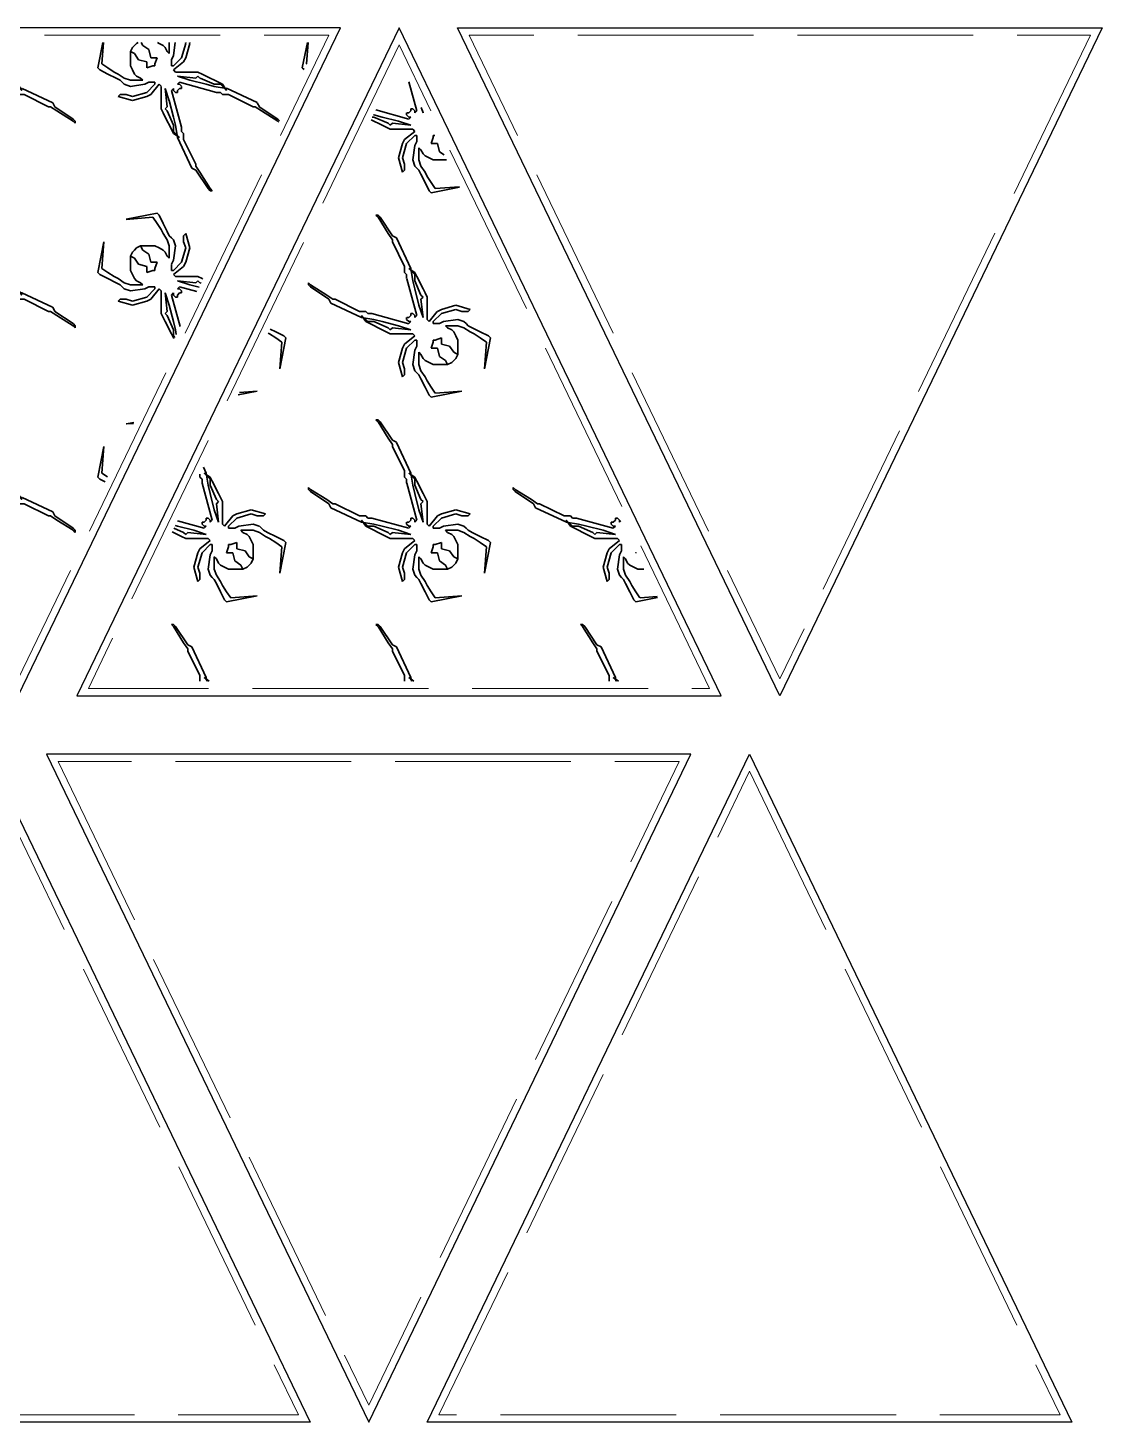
# Model space of a CAD drawing. Header units: millimetres. Extents: x -115 to 139, y -97 to 97.
# Drawn here: x 65.7 to 139, y -97.2 to -2 of the extents above; entities that cross this region are included whole.
import ezdxf

# ---------------------------------------------------------------- set-up
doc = ezdxf.new("R2010")
doc.units = ezdxf.units.MM
doc.linetypes.add('ACAD_ISO02W100', pattern=[15, 12, -3])
doc.layers.get('0').update_dxf_attribs({"lineweight": 25})
doc.layers.add('hatch', color=18, linetype='Continuous', lineweight=35, true_color=0x000000)
doc.layers.add('hidden', color=4, linetype='ACAD_ISO02W100', lineweight=13)

msp = doc.modelspace()

# ---------------------------------------------------------------- hatches: boundary and pattern name
at = {"layer": 'hatch', "transparency": 33554687}
h = msp.add_hatch(dxfattribs=at)
h.set_pattern_fill('REDBACK', color=256, scale=0.55, angle=90, style=0, pattern_type=0)
h.set_pattern_definition([(153.435, (-10.8966, 10.198), (-13.97, -1e-07), [0.3124, -30.9255]), (123.69, (-10.6172, 9.779), (-13.97, 13.97), [0.5037, -49.8659]), (165.9638, (-10.0584, 9.6393), (-13.97, -2e-07), [0.576, -57.0238]), (90, (-10.058, 9.22), (-13.97, 9e-16), [0.4191, -13.5509]), (198.435, (-9.6393, 9.36), (-27.94, -13.97), [0.4418, -43.7352]), (180, (-9.5, 9.36), (-2e-15, -13.97), [0.1397, -13.8303]), (90, (-7.963, 7.544), (-13.97, 9e-16), [0.1397, -13.8303]), (360, (-8.103, 7.544), (3e-15, 13.97), [0.1397, -13.8303]), (315, (-8.242, 7.6835), (13.97, -5e-15), [0.1976, -19.559]), (270, (-8.242, 7.823), (13.97, -3e-15), [0.1397, -13.8303]), (405, (-8.382, 7.6835), (8e-15, 13.97), [0.1976, -19.559]), (105.5241, (-7.6835, 5.1689), (-27.94, 97.79), [2.6098, -258.3713]), (90, (-7.684, 4.89), (-13.97, 9e-16), [0.2794, -13.6906]), (135, (-7.544, 4.75), (-13.97, 2e-15), [0.1976, -19.559]), (90, (-7.544, 4.331), (-13.97, 9e-16), [0.4191, -13.5509]), (116.565, (-6.7056, 2.654), (-13.97, 13.97), [1.8743, -29.3636]), (90, (-6.706, 2.515), (-13.97, 9e-16), [0.1397, -13.8303]), (123.69, (-6.4262, 2.0955), (-13.97, 13.97), [0.5037, -49.8659]), (122.0054, (-5.7277, 0.9779), (-27.94, 41.91), [1.3179, -130.4748]), (135, (-5.588, 0.838), (-13.97, 2e-15), [0.1976, -19.559]), (360, (-5.728, 0.838), (3e-15, 13.97), [0.1397, -13.8303]), (315, (-5.867, 0.978), (13.97, -5e-15), [0.1976, -19.559]), (303.69, (-6.7056, 2.2352), (13.97, -13.97), [1.5111, -48.8585]), (333.435, (-6.985, 2.375), (13.97, 1e-07), [0.3124, -30.9255]), (295.0169, (-7.9629, 4.4704), (13.97, -27.94), [2.31245, -228.9322]), (279.4623, (-8.1026, 5.3086), (13.97, -69.85), [0.8498, -84.1264]), (284.0362, (-8.2423, 5.8674), (13.97, -41.91), [0.576, -57.0238]), (284.0362, (-8.5217, 6.985), (13.97, -41.91), [1.152, -56.4478]), (288.435, (-8.801, 7.823), (13.97, -27.94), [0.8835, -43.2935]), (96.3402, (-8.6614, 6.5659), (-13.97, 111.76), [1.265, -125.2387]), (405, (-8.801, 6.426), (8e-15, 13.97), [0.1976, -19.559]), (135, (-8.661, 6.2865), (-13.97, 2e-15), [0.1976, -19.559]), (113.1986, (-8.2423, 5.3086), (-13.97, 27.94), [1.0639, -105.3284]), (90, (-8.242, 4.89), (-13.97, 9e-16), [0.4191, -13.5509]), (135, (-7.823, 4.47), (-13.97, 2e-15), [0.5927, -19.1639]), (326.31, (-8.2423, 4.7498), (27.94, -13.97), [0.5037, -49.8659]), (296.565, (-8.382, 5.029), (13.97, -13.97), [0.3124, -30.9255]), (296.565, (-8.801, 5.8674), (13.97, -13.97), [0.9371, -30.3007]), (296.565, (-8.941, 6.147), (13.97, -13.97), [0.3124, -30.9255]), (296.565, (-9.0805, 6.426), (13.97, -13.97), [0.3124, -30.9255]), (270, (-9.08, 7.963), (13.97, -3e-15), [1.5367, -12.4333]), (315, (-9.22, 8.103), (13.97, -5e-15), [0.1976, -19.559]), (411.3402, (-9.779, 7.404), (41.91, 55.88), [0.8945, -88.5571]), (386.565, (-10.0584, 7.2644), (13.97, 13.97), [0.3124, -30.9255]), (375.9454, (-11.0363, 6.985), (41.91, 13.97), [1.017, -100.6861]), (344.0546, (-12.0142, 7.2644), (55.88, -13.97), [1.017, -100.6861]), (225, (-11.8745, 7.404), (-3e-15, -13.97), [0.1976, -19.559]), (180, (-11.455, 7.404), (-2e-15, -13.97), [0.4191, -13.5509]), (161.565, (-11.0363, 7.2644), (-13.97, -1e-09), [0.4418, -43.7352]), (195.9454, (-10.0584, 7.5438), (-41.91, -13.97), [1.017, -100.6861]), (225, (-9.5, 8.103), (-3e-15, -13.97), [0.7903, -18.9663]), (270, (-9.5, 8.242), (13.97, -3e-15), [0.1397, -13.8303]), (360, (-9.639, 8.242), (3e-15, 13.97), [0.1397, -13.8303]), (360, (-9.919, 8.242), (3e-15, 13.97), [0.2794, -13.6906]), (386.565, (-10.198, 8.1026), (13.97, 13.97), [0.3124, -30.9255]), (368.13, (-11.176, 7.9629), (83.82, 13.97), [0.9878, -97.795]), (341.565, (-11.595, 8.1026), (13.97, 1e-09), [0.4418, -43.7352]), (315, (-11.735, 8.242), (13.97, -5e-15), [0.1976, -19.559]), (315, (-11.8745, 8.382), (13.97, -5e-15), [0.1976, -19.559]), (333.435, (-12.154, 8.522), (13.97, 1e-07), [0.3124, -30.9255]), (333.435, (-12.713, 8.801), (13.97, 1e-07), [0.6248, -30.6131]), (333.435, (-13.2715, 9.0805), (13.97, 1e-07), [0.6248, -30.6131]), (315, (-13.411, 9.22), (13.97, -5e-15), [0.1976, -19.559]), (258.69, (-12.992, 11.3157), (2e-07, -13.97), [2.137, -69.0963]), (445.6013, (-13.1318, 9.4996), (-1e-07, 13.97), [1.82147, -180.32505]), (146.31, (-12.7127, 9.2202), (-27.94, 13.97), [0.5037, -49.8659]), (146.31, (-12.2936, 8.9408), (-27.94, 13.97), [0.5037, -49.8659]), (153.435, (-12.014, 8.801), (-13.97, -1e-07), [0.3124, -30.9255]), (146.31, (-11.595, 8.5217), (-27.94, 13.97), [0.5037, -49.8659]), (161.565, (-11.176, 8.382), (-13.97, -1e-09), [0.4418, -43.7352]), (180, (-11.036, 8.382), (-2e-15, -13.97), [0.1397, -13.8303]), (180, (-10.757, 8.382), (-2e-15, -13.97), [0.2794, -13.6906]), (180, (-10.338, 8.382), (-2e-15, -13.97), [0.4191, -13.5509]), (315, (-10.4775, 8.522), (13.97, -5e-15), [0.1976, -19.559]), (333.435, (-10.757, 8.6614), (13.97, 1e-07), [0.3124, -30.9255]), (315, (-10.897, 8.801), (13.97, -5e-15), [0.1976, -19.559]), (296.565, (-11.036, 9.0805), (13.97, -13.97), [0.3124, -30.9255]), (296.565, (-11.176, 9.36), (13.97, -13.97), [0.3124, -30.9255]), (270, (-11.176, 9.639), (13.97, -3e-15), [0.2794, -13.6906]), (270, (-11.176, 9.919), (13.97, -3e-15), [0.2794, -13.6906]), (270, (-11.176, 10.338), (13.97, -3e-15), [0.4191, -13.5509]), (243.435, (-11.036, 10.617), (1e-07, -13.97), [0.3124, -30.9255]), (225, (-10.897, 10.757), (-3e-15, -13.97), [0.1976, -19.559]), (225, (-7.823, 7.823), (-3e-15, -13.97), [0.1976, -19.559]), (116.565, (-10.338, 10.757), (-13.97, 13.97), [0.3124, -30.9255]), (146.31, (-9.9187, 10.4775), (-27.94, 13.97), [0.5037, -49.8659]), (104.0362, (-9.779, 9.9187), (-13.97, 41.91), [0.576, -57.0238]), (180, (-9.36, 9.919), (-2e-15, -13.97), [0.4191, -13.5509]), (431.565, (-9.4996, 9.4996), (-1e-09, 13.97), [0.4418, -43.7352]), (90, (-9.5, 9.36), (-13.97, 9e-16), [0.1397, -13.8303]), (180, (-7.683, 7.823), (-2e-15, -13.97), [0.1397, -13.8303]), (270, (-7.684, 7.963), (13.97, -3e-15), [0.1397, -13.8303]), (315, (-7.823, 8.103), (13.97, -5e-15), [0.1976, -19.559]), (360, (-7.963, 8.103), (3e-15, 13.97), [0.1397, -13.8303]), (225, (-7.823, 8.242), (-3e-15, -13.97), [0.1976, -19.559]), (164.4759, (-5.3086, 7.5438), (-153.67, 41.91), [2.6098, -258.3713]), (180, (-5.029, 7.544), (-2e-15, -13.97), [0.2794, -13.6906]), (135, (-4.8895, 7.404), (-13.97, 2e-15), [0.1976, -19.559]), (180, (-4.47, 7.404), (-2e-15, -13.97), [0.4191, -13.5509]), (153.435, (-2.794, 6.566), (-13.97, -1e-07), [1.8743, -29.3636]), (180, (-2.654, 6.566), (-2e-15, -13.97), [0.1397, -13.8303]), (146.31, (-2.2352, 6.2865), (-27.94, 13.97), [0.5037, -49.8659]), (147.9946, (-1.1176, 5.588), (-69.85, 41.91), [1.3179, -130.4748]), (135, (-0.978, 5.448), (-13.97, 2e-15), [0.1976, -19.559]), (270, (-0.978, 5.588), (13.97, -3e-15), [0.1397, -13.8303]), (315, (-1.118, 5.728), (13.97, -5e-15), [0.1976, -19.559]), (326.31, (-2.375, 6.566), (27.94, -13.97), [1.5111, -48.8585]), (296.565, (-2.5146, 6.845), (13.97, -13.97), [0.3124, -30.9255]), (334.9831, (-4.6101, 7.8232), (181.610001, -83.8199985), [2.31245, -228.9322]), (350.5377, (-5.4483, 7.963), (13.97, 1e-07), [0.8498, -84.1264]), (345.9638, (-6.007, 8.1026), (13.97, 2e-07), [0.576, -57.0238]), (345.9638, (-7.1247, 8.382), (13.97, 2e-07), [1.152, -56.4478]), (341.565, (-7.963, 8.6614), (13.97, 1e-09), [0.8835, -43.2935]), (173.6598, (-6.7056, 8.5217), (-13.97, 1e-10), [1.265, -125.2387]), (225, (-6.566, 8.661), (-3e-15, -13.97), [0.1976, -19.559]), (135, (-6.426, 8.522), (-13.97, 2e-15), [0.1976, -19.559]), (156.8014, (-5.4483, 8.1026), (-69.85, 27.94), [1.0639, -105.3284]), (180, (-5.029, 8.103), (-2e-15, -13.97), [0.4191, -13.5509]), (135, (-4.61, 7.6835), (-13.97, 2e-15), [0.5927, -19.1639]), (303.69, (-4.8895, 8.1026), (13.97, -13.97), [0.5037, -49.8659]), (333.435, (-5.169, 8.242), (13.97, 1e-07), [0.3124, -30.9255]), (333.435, (-6.007, 8.6614), (13.97, 1e-07), [0.9371, -30.3007]), (333.435, (-6.2865, 8.801), (13.97, 1e-07), [0.3124, -30.9255]), (333.435, (-6.566, 8.941), (13.97, 1e-07), [0.3124, -30.9255]), (360, (-8.103, 8.941), (3e-15, 13.97), [1.5367, -12.4333]), (315, (-8.242, 9.0805), (13.97, -5e-15), [0.1976, -19.559]), (218.6598, (-7.5438, 9.6393), (-13.97, -13.97), [0.8945, -88.5571]), (243.435, (-7.404, 9.919), (1e-07, -13.97), [0.3124, -30.9255]), (254.0546, (-7.1247, 10.8966), (-13.97, -55.88), [1.017, -100.6861]), (285.9454, (-7.4041, 11.8745), (13.97, -41.91), [1.017, -100.6861]), (405, (-7.544, 11.735), (8e-15, 13.97), [0.1976, -19.559]), (90, (-7.544, 11.316), (-13.97, 9e-16), [0.4191, -13.5509]), (108.435, (-7.404, 10.8966), (-13.97, 27.94), [0.4418, -43.7352]), (434.0546, (-7.6835, 9.9187), (13.97, 55.88), [1.017, -100.6861]), (405, (-8.242, 9.36), (8e-15, 13.97), [0.7903, -18.9663]), (360, (-8.382, 9.36), (3e-15, 13.97), [0.1397, -13.8303]), (270, (-8.382, 9.5), (13.97, -3e-15), [0.1397, -13.8303]), (270, (-8.382, 9.779), (13.97, -3e-15), [0.2794, -13.6906]), (243.435, (-8.242, 10.0584), (1e-07, -13.97), [0.3124, -30.9255]), (261.87, (-8.1026, 11.0363), (1e-07, -13.97), [0.9878, -97.795]), (288.435, (-8.2423, 11.4554), (13.97, -27.94), [0.4418, -43.7352]), (315, (-8.382, 11.595), (13.97, -5e-15), [0.1976, -19.559]), (315, (-8.522, 11.735), (13.97, -5e-15), [0.1976, -19.559]), (296.565, (-8.6614, 12.014), (13.97, -13.97), [0.3124, -30.9255]), (296.565, (-8.941, 12.573), (13.97, -13.97), [0.6248, -30.6131]), (296.565, (-9.22, 13.132), (13.97, -13.97), [0.6248, -30.6131]), (315, (-9.36, 13.2715), (13.97, -5e-15), [0.1976, -19.559]), (371.31, (-11.4554, 12.8524), (55.88, 13.97), [2.137, -69.0963]), (184.3987, (-9.6393, 12.9921), (-167.64, -13.969999), [1.82147, -180.32505]), (123.69, (-9.36, 12.573), (-13.97, 13.97), [0.5037, -49.8659]), (123.69, (-9.0805, 12.154), (-13.97, 13.97), [0.5037, -49.8659]), (116.565, (-8.941, 11.8745), (-13.97, 13.97), [0.3124, -30.9255]), (123.69, (-8.6614, 11.4554), (-13.97, 13.97), [0.5037, -49.8659]), (108.435, (-8.5217, 11.0363), (-13.97, 27.94), [0.4418, -43.7352]), (90, (-8.522, 10.897), (-13.97, 9e-16), [0.1397, -13.8303]), (90, (-8.522, 10.617), (-13.97, 9e-16), [0.2794, -13.6906]), (90, (-8.522, 10.198), (-13.97, 9e-16), [0.4191, -13.5509]), (315, (-8.661, 10.338), (13.97, -5e-15), [0.1976, -19.559]), (296.565, (-8.801, 10.617), (13.97, -13.97), [0.3124, -30.9255]), (315, (-8.941, 10.757), (13.97, -5e-15), [0.1976, -19.559]), (333.435, (-9.22, 10.8966), (13.97, 1e-07), [0.3124, -30.9255]), (333.435, (-9.4996, 11.036), (13.97, 1e-07), [0.3124, -30.9255]), (360, (-9.779, 11.036), (3e-15, 13.97), [0.2794, -13.6906]), (360, (-10.058, 11.036), (3e-15, 13.97), [0.2794, -13.6906]), (360, (-10.477, 11.036), (3e-15, 13.97), [0.4191, -13.5509]), (386.565, (-10.757, 10.8966), (13.97, 13.97), [0.3124, -30.9255]), (405, (-10.897, 10.757), (8e-15, 13.97), [0.1976, -19.559])])
h.paths.add_polyline_path([(65, -45.299), (85.407, -3), (44.593, -3)], flags=0)
h = msp.add_hatch(dxfattribs=at)
h.set_pattern_fill('REDBACK', color=256, scale=0.55, angle=270, style=0, pattern_type=0)
h.set_pattern_definition([(333.435, (10.8966, -10.198), (13.97, 1e-07), [0.3124, -30.9255]), (303.69, (10.6172, -9.779), (13.97, -13.97), [0.5037, -49.8659]), (345.9638, (10.0584, -9.6393), (13.97, 2e-07), [0.576, -57.0238]), (270, (10.058, -9.22), (13.97, -3e-15), [0.4191, -13.5509]), (378.435, (9.6393, -9.36), (27.94, 13.97), [0.4418, -43.7352]), (360, (9.5, -9.36), (3e-15, 13.97), [0.1397, -13.8303]), (270, (7.963, -7.544), (13.97, -3e-15), [0.1397, -13.8303]), (540, (8.103, -7.544), (-5e-15, -13.97), [0.1397, -13.8303]), (495, (8.242, -7.6835), (-13.97, 2e-14), [0.1976, -19.559]), (450, (8.242, -7.823), (-13.97, 4e-15), [0.1397, -13.8303]), (585, (8.382, -7.6835), (8e-15, -13.97), [0.1976, -19.559]), (285.5241, (7.6835, -5.1689), (27.94, -97.79), [2.6098, -258.3713]), (270, (7.683, -4.89), (13.97, -3e-15), [0.2794, -13.6906]), (315, (7.544, -4.75), (13.97, -5e-15), [0.1976, -19.559]), (270, (7.544, -4.331), (13.97, -3e-15), [0.4191, -13.5509]), (296.565, (6.7056, -2.654), (13.97, -13.97), [1.8743, -29.3636]), (270, (6.706, -2.515), (13.97, -3e-15), [0.1397, -13.8303]), (303.69, (6.4262, -2.0955), (13.97, -13.97), [0.5037, -49.8659]), (302.0054, (5.7277, -0.9779), (27.94, -41.91), [1.3179, -130.4748]), (315, (5.588, -0.838), (13.97, -5e-15), [0.1976, -19.559]), (540, (5.728, -0.838), (-5e-15, -13.97), [0.1397, -13.8303]), (495, (5.867, -0.978), (-13.97, 2e-14), [0.1976, -19.559]), (483.69, (6.7056, -2.2352), (-13.97, 13.97), [1.5111, -48.8585]), (513.435, (6.985, -2.375), (-13.97, -1e-07), [0.3124, -30.9255]), (475.0169, (7.9629, -4.4704), (-13.97, 27.94), [2.31245, -228.9322]), (459.4623, (8.1026, -5.3086), (-13.97, 69.85), [0.8498, -84.1264]), (464.0362, (8.2423, -5.8674), (-13.97, 41.91), [0.576, -57.0238]), (464.0362, (8.5217, -6.985), (-13.97, 41.91), [1.152, -56.4478]), (468.435, (8.801, -7.823), (-13.97, 27.94), [0.8835, -43.2935]), (276.3402, (8.6614, -6.5659), (13.97, -111.76), [1.265, -125.2387]), (585, (8.801, -6.426), (8e-15, -13.97), [0.1976, -19.559]), (315, (8.661, -6.2865), (13.97, -5e-15), [0.1976, -19.559]), (293.1986, (8.2423, -5.3086), (13.97, -27.94), [1.0639, -105.3284]), (270, (8.242, -4.89), (13.97, -3e-15), [0.4191, -13.5509]), (315, (7.823, -4.47), (13.97, -5e-15), [0.5927, -19.1639]), (506.31, (8.2423, -4.7498), (-27.94, 13.97), [0.5037, -49.8659]), (476.565, (8.382, -5.029), (-13.97, 13.97), [0.3124, -30.9255]), (476.565, (8.801, -5.8674), (-13.97, 13.97), [0.9371, -30.3007]), (476.565, (8.941, -6.147), (-13.97, 13.97), [0.3124, -30.9255]), (476.565, (9.0805, -6.426), (-13.97, 13.97), [0.3124, -30.9255]), (450, (9.08, -7.963), (-13.97, 4e-15), [1.5367, -12.4333]), (495, (9.22, -8.103), (-13.97, 2e-14), [0.1976, -19.559]), (591.3402, (9.779, -7.404), (-41.91, -55.88), [0.8945, -88.5571]), (566.565, (10.0584, -7.2644), (-13.97, -13.97), [0.3124, -30.9255]), (555.9454, (11.0363, -6.985), (-41.91, -13.97), [1.017, -100.6861]), (524.0546, (12.0142, -7.2644), (-55.88, 13.97), [1.017, -100.6861]), (405, (11.8745, -7.404), (8e-15, 13.97), [0.1976, -19.559]), (360, (11.455, -7.404), (3e-15, 13.97), [0.4191, -13.5509]), (341.565, (11.0363, -7.2644), (13.97, 1e-09), [0.4418, -43.7352]), (375.9454, (10.0584, -7.5438), (41.91, 13.97), [1.017, -100.6861]), (405, (9.5, -8.103), (8e-15, 13.97), [0.7903, -18.9663]), (450, (9.5, -8.242), (-13.97, 4e-15), [0.1397, -13.8303]), (540, (9.639, -8.242), (-5e-15, -13.97), [0.1397, -13.8303]), (540, (9.919, -8.242), (-5e-15, -13.97), [0.2794, -13.6906]), (566.565, (10.198, -8.1026), (-13.97, -13.97), [0.3124, -30.9255]), (548.13, (11.176, -7.9629), (-83.82, -13.97), [0.9878, -97.795]), (521.565, (11.595, -8.1026), (-13.97, -1e-09), [0.4418, -43.7352]), (495, (11.735, -8.242), (-13.97, 2e-14), [0.1976, -19.559]), (495, (11.8745, -8.382), (-13.97, 2e-14), [0.1976, -19.559]), (513.435, (12.154, -8.522), (-13.97, -1e-07), [0.3124, -30.9255]), (513.435, (12.713, -8.801), (-13.97, -1e-07), [0.6248, -30.6131]), (513.435, (13.2715, -9.0805), (-13.97, -1e-07), [0.6248, -30.6131]), (495, (13.411, -9.22), (-13.97, 2e-14), [0.1976, -19.559]), (438.69, (12.992, -11.3157), (-2e-07, 13.97), [2.137, -69.0963]), (625.6013, (13.1318, -9.4996), (1e-07, -13.97), [1.82147, -180.32505]), (326.31, (12.7127, -9.2202), (27.94, -13.97), [0.5037, -49.8659]), (326.31, (12.2936, -8.9408), (27.94, -13.97), [0.5037, -49.8659]), (333.435, (12.014, -8.801), (13.97, 1e-07), [0.3124, -30.9255]), (326.31, (11.595, -8.5217), (27.94, -13.97), [0.5037, -49.8659]), (341.565, (11.176, -8.382), (13.97, 1e-09), [0.4418, -43.7352]), (360, (11.036, -8.382), (3e-15, 13.97), [0.1397, -13.8303]), (360, (10.757, -8.382), (3e-15, 13.97), [0.2794, -13.6906]), (360, (10.338, -8.382), (3e-15, 13.97), [0.4191, -13.5509]), (495, (10.4775, -8.522), (-13.97, 2e-14), [0.1976, -19.559]), (513.435, (10.757, -8.6614), (-13.97, -1e-07), [0.3124, -30.9255]), (495, (10.897, -8.801), (-13.97, 2e-14), [0.1976, -19.559]), (476.565, (11.036, -9.0805), (-13.97, 13.97), [0.3124, -30.9255]), (476.565, (11.176, -9.36), (-13.97, 13.97), [0.3124, -30.9255]), (450, (11.176, -9.639), (-13.97, 4e-15), [0.2794, -13.6906]), (450, (11.176, -9.919), (-13.97, 4e-15), [0.2794, -13.6906]), (450, (11.176, -10.338), (-13.97, 4e-15), [0.4191, -13.5509]), (423.435, (11.036, -10.617), (-1e-07, 13.97), [0.3124, -30.9255]), (405, (10.897, -10.757), (8e-15, 13.97), [0.1976, -19.559]), (405, (7.823, -7.823), (8e-15, 13.97), [0.1976, -19.559]), (296.565, (10.338, -10.757), (13.97, -13.97), [0.3124, -30.9255]), (326.31, (9.9187, -10.4775), (27.94, -13.97), [0.5037, -49.8659]), (284.0362, (9.779, -9.9187), (13.97, -41.91), [0.576, -57.0238]), (360, (9.36, -9.919), (3e-15, 13.97), [0.4191, -13.5509]), (611.565, (9.4996, -9.4996), (1e-09, -13.97), [0.4418, -43.7352]), (270, (9.5, -9.36), (13.97, -3e-15), [0.1397, -13.8303]), (360, (7.684, -7.823), (3e-15, 13.97), [0.1397, -13.8303]), (450, (7.683, -7.963), (-13.97, 4e-15), [0.1397, -13.8303]), (495, (7.823, -8.103), (-13.97, 2e-14), [0.1976, -19.559]), (540, (7.963, -8.103), (-5e-15, -13.97), [0.1397, -13.8303]), (405, (7.823, -8.242), (8e-15, 13.97), [0.1976, -19.559]), (344.4759, (5.3086, -7.5438), (153.67, -41.91), [2.6098, -258.37133]), (360, (5.029, -7.544), (3e-15, 13.97), [0.2794, -13.6906]), (315, (4.8895, -7.404), (13.97, -5e-15), [0.1976, -19.559]), (360, (4.47, -7.404), (3e-15, 13.97), [0.4191, -13.5509]), (333.435, (2.794, -6.566), (13.97, 1e-07), [1.8743, -29.3636]), (360, (2.654, -6.566), (3e-15, 13.97), [0.1397, -13.8303]), (326.31, (2.2352, -6.2865), (27.94, -13.97), [0.5037, -49.8659]), (327.9946, (1.1176, -5.588), (69.85, -41.91), [1.3179, -130.4748]), (315, (0.978, -5.448), (13.97, -5e-15), [0.1976, -19.559]), (450, (0.978, -5.588), (-13.97, 4e-15), [0.1397, -13.8303]), (495, (1.118, -5.728), (-13.97, 2e-14), [0.1976, -19.559]), (506.31, (2.375, -6.566), (-27.94, 13.97), [1.5111, -48.8585]), (476.565, (2.5146, -6.845), (-13.97, 13.97), [0.3124, -30.9255]), (514.9831, (4.6101, -7.8232), (-181.6100007, 83.8199985), [2.31245, -228.9322]), (530.5377, (5.4483, -7.963), (-13.97, -1e-07), [0.8498, -84.1264]), (525.9638, (6.007, -8.1026), (-13.97, -2e-07), [0.576, -57.0238]), (525.9638, (7.1247, -8.382), (-13.97, -2e-07), [1.152, -56.4478]), (521.565, (7.963, -8.6614), (-13.97, -1e-09), [0.8835, -43.2935]), (353.6598, (6.7056, -8.5217), (13.97, -1e-10), [1.265, -125.2387]), (405, (6.566, -8.661), (8e-15, 13.97), [0.1976, -19.559]), (315, (6.426, -8.522), (13.97, -5e-15), [0.1976, -19.559]), (336.8014, (5.4483, -8.1026), (69.85, -27.94), [1.0639, -105.3284]), (360, (5.029, -8.103), (3e-15, 13.97), [0.4191, -13.5509]), (315, (4.61, -7.6835), (13.97, -5e-15), [0.5927, -19.1639]), (483.69, (4.8895, -8.1026), (-13.97, 13.97), [0.5037, -49.8659]), (513.435, (5.169, -8.242), (-13.97, -1e-07), [0.3124, -30.9255]), (513.435, (6.007, -8.6614), (-13.97, -1e-07), [0.9371, -30.3007]), (513.435, (6.2865, -8.801), (-13.97, -1e-07), [0.3124, -30.9255]), (513.435, (6.566, -8.941), (-13.97, -1e-07), [0.3124, -30.9255]), (540, (8.103, -8.941), (-5e-15, -13.97), [1.5367, -12.4333]), (495, (8.242, -9.0805), (-13.97, 2e-14), [0.1976, -19.559]), (398.6598, (7.5438, -9.6393), (13.97, 13.97), [0.8945, -88.5571]), (423.435, (7.404, -9.919), (-1e-07, 13.97), [0.3124, -30.9255]), (434.0546, (7.1247, -10.8966), (13.97, 55.88), [1.017, -100.6861]), (465.9454, (7.4041, -11.8745), (-13.97, 41.91), [1.017, -100.6861]), (585, (7.544, -11.735), (8e-15, -13.97), [0.1976, -19.559]), (270, (7.544, -11.316), (13.97, -3e-15), [0.4191, -13.5509]), (288.435, (7.404, -10.8966), (13.97, -27.94), [0.4418, -43.7352]), (614.0546, (7.6835, -9.9187), (-13.97, -55.88), [1.017, -100.6861]), (585, (8.242, -9.36), (8e-15, -13.97), [0.7903, -18.9663]), (540, (8.382, -9.36), (-5e-15, -13.97), [0.1397, -13.8303]), (450, (8.382, -9.5), (-13.97, 4e-15), [0.1397, -13.8303]), (450, (8.382, -9.779), (-13.97, 4e-15), [0.2794, -13.6906]), (423.435, (8.242, -10.0584), (-1e-07, 13.97), [0.3124, -30.9255]), (441.87, (8.1026, -11.0363), (-1e-07, 13.97), [0.9878, -97.795]), (468.435, (8.2423, -11.4554), (-13.97, 27.94), [0.4418, -43.7352]), (495, (8.382, -11.595), (-13.97, 2e-14), [0.1976, -19.559]), (495, (8.522, -11.735), (-13.97, 2e-14), [0.1976, -19.559]), (476.565, (8.6614, -12.014), (-13.97, 13.97), [0.3124, -30.9255]), (476.565, (8.941, -12.573), (-13.97, 13.97), [0.6248, -30.6131]), (476.565, (9.22, -13.132), (-13.97, 13.97), [0.6248, -30.6131]), (495, (9.36, -13.2715), (-13.97, 2e-14), [0.1976, -19.559]), (551.31, (11.4554, -12.8524), (-55.88, -13.97), [2.137, -69.0963]), (364.3987, (9.6393, -12.9921), (167.64, 13.969999), [1.82147, -180.32505]), (303.69, (9.36, -12.573), (13.97, -13.97), [0.5037, -49.8659]), (303.69, (9.0805, -12.154), (13.97, -13.97), [0.5037, -49.8659]), (296.565, (8.941, -11.8745), (13.97, -13.97), [0.3124, -30.9255]), (303.69, (8.6614, -11.4554), (13.97, -13.97), [0.5037, -49.8659]), (288.435, (8.5217, -11.0363), (13.97, -27.94), [0.4418, -43.7352]), (270, (8.522, -10.897), (13.97, -3e-15), [0.1397, -13.8303]), (270, (8.522, -10.617), (13.97, -3e-15), [0.2794, -13.6906]), (270, (8.522, -10.198), (13.97, -3e-15), [0.4191, -13.5509]), (495, (8.661, -10.338), (-13.97, 2e-14), [0.1976, -19.559]), (476.565, (8.801, -10.617), (-13.97, 13.97), [0.3124, -30.9255]), (495, (8.941, -10.757), (-13.97, 2e-14), [0.1976, -19.559]), (513.435, (9.22, -10.8966), (-13.97, -1e-07), [0.3124, -30.9255]), (513.435, (9.4996, -11.036), (-13.97, -1e-07), [0.3124, -30.9255]), (540, (9.779, -11.036), (-5e-15, -13.97), [0.2794, -13.6906]), (540, (10.058, -11.036), (-5e-15, -13.97), [0.2794, -13.6906]), (540, (10.477, -11.036), (-5e-15, -13.97), [0.4191, -13.5509]), (566.565, (10.757, -10.8966), (-13.97, -13.97), [0.3124, -30.9255]), (585, (10.897, -10.757), (8e-15, -13.97), [0.1976, -19.559])])
h.paths.add_polyline_path([(91, -4.301), (70.593, -46.6), (111.407, -46.6)], flags=0)

# ---------------------------------------------------------------- linework, layer by layer
at = {"flags": 128}
for points in [[(43, -2), (65, -47.6), (87, -2)], [(91, -2), (69, -47.6), (113, -47.6)], [(139, -2), (117, -47.6), (95, -2)], [(62.93, -51.6), (84.93, -97.2), (40.93, -97.2)], [(66.93, -51.6), (88.93, -97.2), (110.93, -51.6)], [(114.93, -51.6), (136.93, -97.2), (92.93, -97.2)]]:
    msp.add_lwpolyline(points, close=True, dxfattribs=at)
at = {"layer": 'hidden', "flags": 128}
for points in [[(43.796, -2.5), (65, -46.449), (86.204, -2.5)], [(138.204, -2.5), (117, -46.449), (95.796, -2.5)], [(91, -3.151), (69.796, -47.1), (112.204, -47.1)], [(67.726, -52.1), (88.93, -96.049), (110.133, -52.1)], [(62.93, -52.751), (84.133, -96.7), (41.726, -96.7)], [(114.93, -52.751), (136.133, -96.7), (93.726, -96.7)]]:
    msp.add_lwpolyline(points, close=True, dxfattribs=at)

doc.saveas('drawing.dxf')
